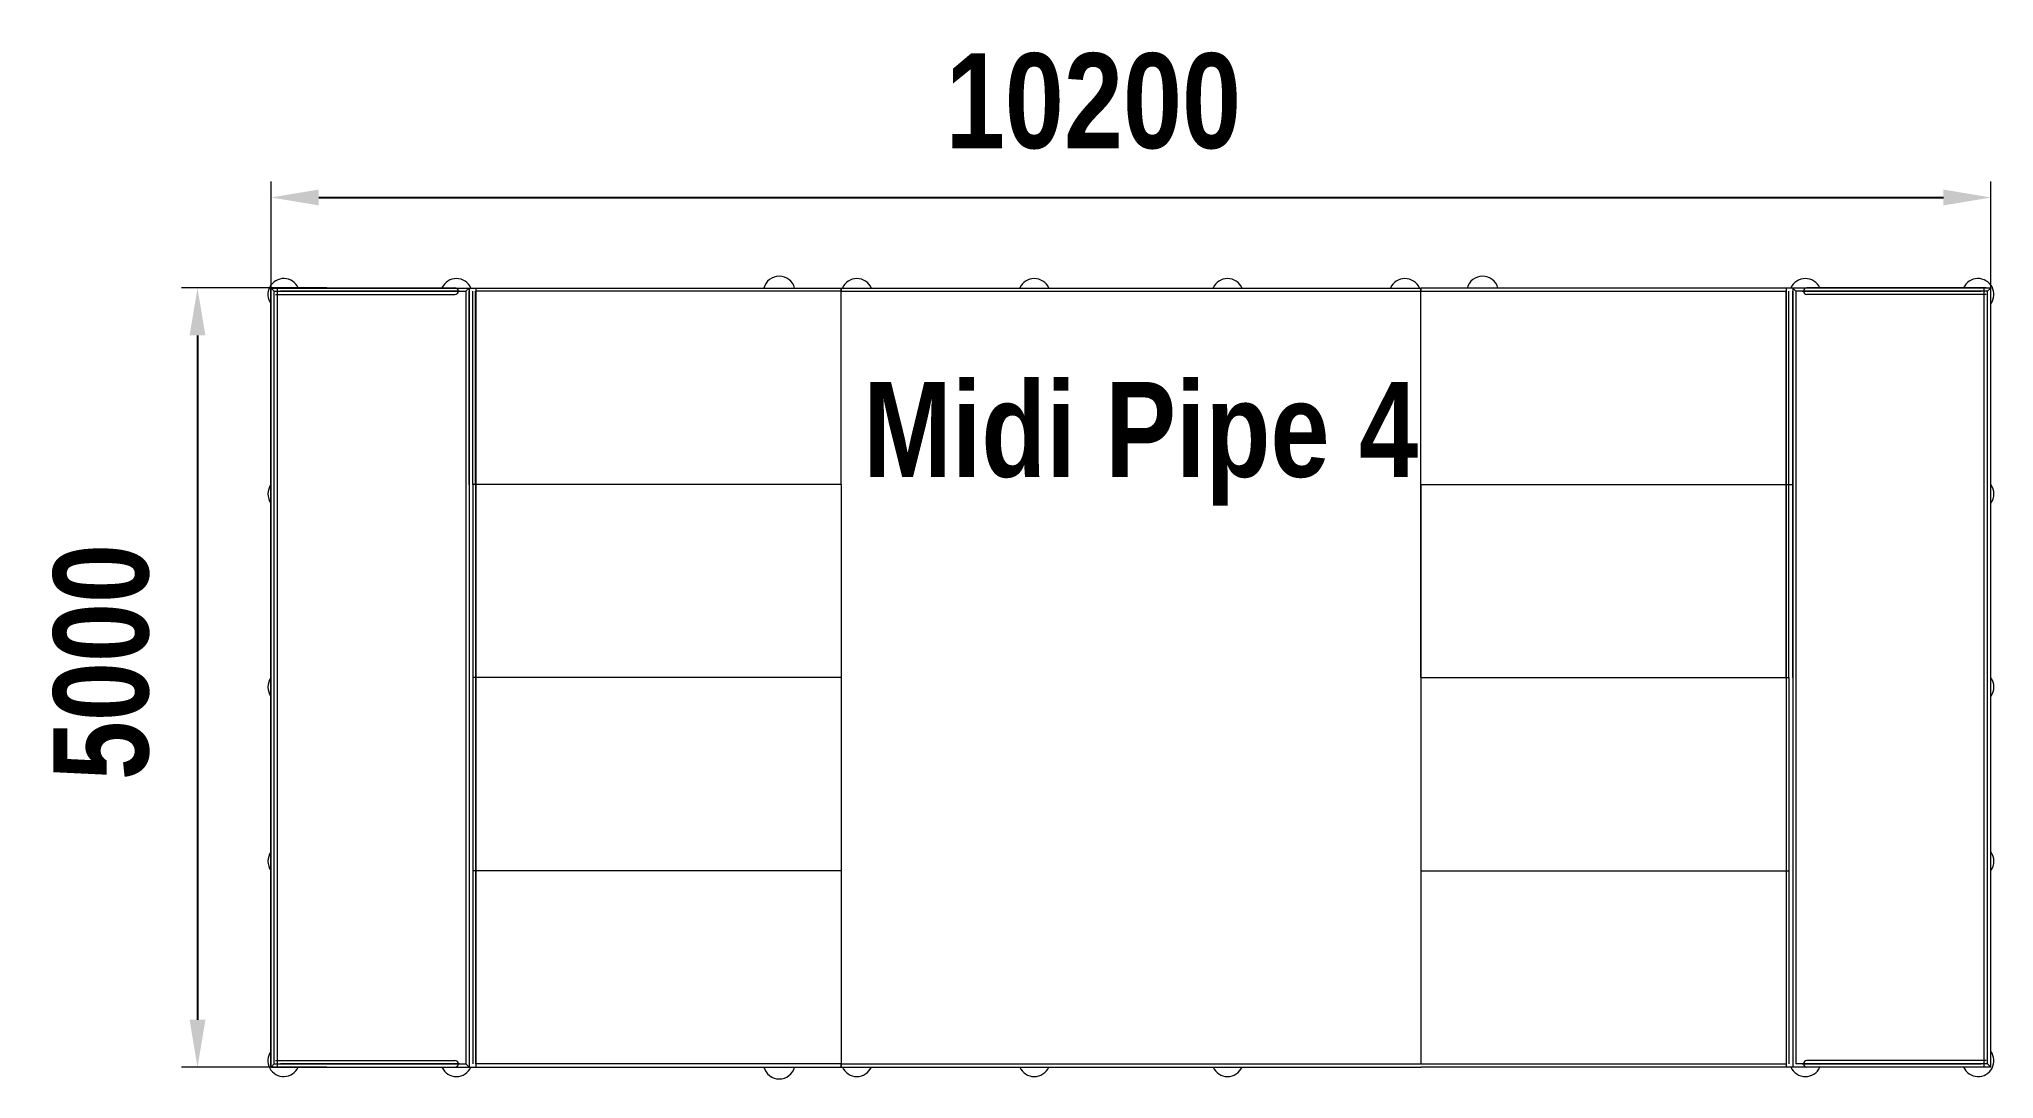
# Model space of a CAD drawing. Header units: millimetres. Extents: x 73654 to 85995, y -239 to 6329.
import ezdxf

# ---------------------------------------------------------------- set-up
doc = ezdxf.new("R2010")
doc.units = ezdxf.units.MM
doc.layers.add('DiKom', color=7, linetype='Continuous')
doc.styles.add('style1', font='arialbd.ttf', dxfattribs={"width": 0.8})
doc.dimstyles.new('1-50', dxfattribs={"dimtxt": 600, "dimasz": 300, "dimexe": 100, "dimexo": 0, "dimgap": 300, "dimtad": 1, "dimtxsty": 'style1', "dimcen": 200, "dimclrd": 7, "dimclre": 7, "dimclrt": 7, "dimadec": 1, "dimazin": 2, "dimtfac": 1, "dimtmove": 0, "dimatfit": 2, "dimfxl": 1, "dimlwd": 25, "dimlwe": 18, "dimarcsym": 0})

# ---------------------------------------------------------------- blocks, each defined once
blk = doc.blocks.new('*D81')
at = {"layer": 'Defpoints', "color": 0, "transparency": 16777216}
for p in [(85976, 5328), (75119, 4256), (85976, 4256)]:
    blk.add_point(p, dxfattribs=at)
at = {"layer": 'DiKom', "color": 7, "lineweight": 18, "transparency": 16777216}
for p, q in [((75119, 4256), (75119, 5428)), ((85976, 4256), (85976, 5428))]:
    blk.add_line(p, q, dxfattribs=at)
at = {"layer": 'DiKom', "color": 7, "lineweight": 25, "transparency": 16777216}
blk.add_line((75419, 5328), (85676, 5328), dxfattribs=at)
at = {"layer": 'DiKom', "color": 7, "transparency": 16777216}
for points in [[(75419, 5378), (75419, 5278), (75119, 5328)], [(85676, 5378), (85676, 5278), (85976, 5328)]]:
    blk.add_solid(points, dxfattribs=at)
at = {"layer": 'DiKom', "color": 7, "transparency": 16777216, "insert": (80310, 5935), "char_height": 600, "attachment_point": 5, "style": 'style1'}
blk.add_mtext('10200', dxfattribs=at)
blk = doc.blocks.new('*D82')
at = {"layer": 'Defpoints', "color": 0, "transparency": 16777216}
for p in [(75470, 4757), (74654, -165), (75470, -165)]:
    blk.add_point(p, dxfattribs=at)
at = {"layer": 'DiKom', "color": 7, "lineweight": 18, "transparency": 16777216}
for p, q in [((75470, 4757), (74554, 4757)), ((75470, -165), (74554, -165))]:
    blk.add_line(p, q, dxfattribs=at)
at = {"layer": 'DiKom', "color": 7, "lineweight": 25, "transparency": 16777216}
blk.add_line((74654, 4457), (74654, 135), dxfattribs=at)
at = {"layer": 'DiKom', "color": 7, "transparency": 16777216}
for points in [[(74604, 4457), (74704, 4457), (74654, 4757)], [(74604, 135), (74704, 135), (74654, -165)]]:
    blk.add_solid(points, dxfattribs=at)
at = {"layer": 'DiKom', "color": 7, "transparency": 16777216, "insert": (74048, 2394), "char_height": 600, "attachment_point": 5, "rotation": 90, "style": 'style1'}
blk.add_mtext('5000', dxfattribs=at)

msp = doc.modelspace()

# ---------------------------------------------------------------- linework, layer by layer
at = {"layer": 'DiKom', "color": 7, "linetype": 'Continuous', "lineweight": 15}
for p, q in [((75117.543, -160.952), (75117.543, 4753.048)), ((75118.543, -163.952), (75118.543, 4756.048)), ((75138.543, 4736.048), (75118.543, 4756.048)), ((75118.543, 4756.048), (76368.543, 4756.048)), ((75120.543, 4756.048), (75156.543, 4756.048)), ((75138.543, 4736.048), (76348.543, 4736.048)), ((75138.543, -143.952), (75138.543, 4736.048)), ((75146.533, 4757.048), (76279.543, 4757.048)), ((75146.533, 4715.048), (76279.543, 4715.048)), ((75159.543, -160.952), (75159.543, 4753.048)), ((76308.543, 4736.048), (75178.543, 4736.048)), ((76348.543, 4736.048), (76368.543, 4756.048)), ((76348.543, 4736.048), (76348.543, -143.952)), ((76368.543, 4756.048), (76368.543, -163.952)), ((76368.543, 4756.048), (78716.624, 4756.048)), ((76368.543, 3516.048), (76368.543, 4736.048)), ((76393.071, 3516.048), (76393.071, 4736.048)), ((78716.624, 4736.048), (76409.602, 4736.048)), ((76409.602, 3516.048), (76409.602, 4736.048)), ((76410.543, 4756.048), (76410.543, -163.952)), ((78716.624, 4756.048), (82376.624, 4756.048)), ((78716.624, 4756.048), (78716.624, 4736.048)), ((78716.624, 4736.048), (78716.624, 4756.048)), ((78716.624, 4736.048), (82376.624, 4736.048)), ((78716.624, 3516.048), (78716.624, 4736.048)), ((78716.624, 3516.048), (78716.624, 4736.048)), ((78716.624, 3516.048), (78716.624, 4736.048)), ((82376.624, 4756.048), (82376.624, 4736.048)), ((82376.624, 4736.048), (82376.624, 4756.048)), ((84724.704, 4756.048), (82376.624, 4756.048)), ((82376.624, 3516.048), (82376.624, 4736.048)), ((82376.624, 3516.048), (82376.624, 4736.048)), ((82376.624, 4736.048), (84683.645, 4736.048)), ((82376.624, 3516.048), (82376.624, 4736.048)), ((84682.704, 4756.048), (84682.704, -163.952)), ((84683.645, 3516.048), (84683.645, 4736.048)), ((84700.176, 3516.048), (84700.176, 4736.048)), ((84724.704, 4756.048), (84724.704, -163.952)), ((84744.704, 4736.048), (84724.704, 4756.048)), ((85974.704, 4756.048), (84724.704, 4756.048)), ((84724.704, 3516.048), (84724.704, 4736.048)), ((85954.704, 4736.048), (84744.704, 4736.048)), ((84744.704, 4736.048), (84744.704, -143.952)), ((84784.704, 4736.048), (85914.704, 4736.048)), ((85946.715, 4757.048), (84813.704, 4757.048)), ((85946.715, 4715.048), (84813.704, 4715.048)), ((85933.704, -160.952), (85933.704, 4753.048)), ((85972.704, 4756.048), (85936.704, 4756.048)), ((85954.704, 4736.048), (85974.704, 4756.048)), ((85954.704, -143.952), (85954.704, 4736.048)), ((85974.704, -163.952), (85974.704, 4756.048)), ((85975.704, -160.952), (85975.704, 4753.048)), ((76368.543, 3516.048), (76368.543, 2296.048)), ((76393.071, 3516.048), (76393.071, 2296.048)), ((78716.624, 3516.048), (76393.071, 3516.048)), ((78716.624, 3516.048), (76393.071, 3516.048)), ((76409.602, 3516.048), (76409.602, 2296.048)), ((78716.624, 3516.048), (78716.624, 2296.048)), ((78716.624, 3516.048), (78716.624, 2296.048)), ((78716.624, 3516.048), (78716.624, 2296.048)), ((82376.624, 3516.048), (82376.624, 2296.048)), ((82376.624, 3516.048), (82376.624, 2296.048)), ((82376.624, 3516.048), (84700.176, 3516.048)), ((82376.624, 2296.048), (82376.624, 3516.048)), ((82376.624, 3516.048), (84700.176, 3516.048)), ((84683.645, 2296.048), (84683.645, 3516.048)), ((84700.176, 3516.048), (84724.704, 3516.048)), ((84700.176, 2296.048), (84700.176, 3516.048)), ((84700.176, 3516.048), (84724.704, 3516.048)), ((84724.704, 2296.048), (84724.704, 3516.048)), ((76368.543, 2296.048), (76368.543, 1076.048)), ((76393.071, 2296.048), (76393.071, 1076.048)), ((78716.624, 2296.048), (76393.071, 2296.048)), ((78716.624, 2296.048), (76393.071, 2296.048)), ((76409.602, 2296.048), (76409.602, 1076.048)), ((78716.624, 2296.048), (78716.624, 1076.048)), ((78716.624, 2296.048), (78716.624, 1076.048)), ((78716.624, 2296.048), (78716.624, 1076.048)), ((82376.624, 2296.048), (82376.624, 1076.048)), ((82376.624, 2296.048), (82376.624, 1076.048)), ((82376.624, 2296.048), (82376.624, 1076.048)), ((82376.624, 2296.048), (84700.176, 2296.048)), ((82376.624, 2296.048), (84700.176, 2296.048)), ((84683.645, 2296.048), (84683.645, 1076.048)), ((84700.176, 2296.048), (84700.176, 1076.048)), ((84724.704, 2296.048), (84724.704, 1076.048)), ((76368.543, 1076.048), (76368.543, -143.952)), ((76393.071, 1076.048), (76393.071, -143.952)), ((78716.624, 1076.048), (76393.071, 1076.048)), ((78716.624, 1076.048), (76393.071, 1076.048)), ((76409.602, 1076.048), (76409.602, -143.952)), ((78716.624, 1076.048), (78716.624, -143.952)), ((78716.624, 1076.048), (78716.624, -143.952)), ((78716.624, 1076.048), (78716.624, -143.952)), ((82376.624, 1076.048), (82376.624, -143.952)), ((82376.624, 1076.048), (82376.624, -143.952)), ((82376.624, 1076.048), (84700.176, 1076.048)), ((82376.624, 1076.048), (82376.624, -143.952)), ((82376.624, 1076.048), (84700.176, 1076.048)), ((84683.645, 1076.048), (84683.645, -143.952)), ((84700.176, 1076.048), (84700.176, -143.952)), ((84724.704, 1076.048), (84724.704, -143.952)), ((75146.533, -122.952), (76279.543, -122.952)), ((85946.715, -122.952), (84813.704, -122.952)), ((75138.543, -143.952), (75118.543, -163.952)), ((75118.543, -163.952), (76368.543, -163.952)), ((75120.543, -163.952), (75156.543, -163.952)), ((75138.543, -143.952), (76348.543, -143.952)), ((75146.533, -164.952), (76279.543, -164.952)), ((76308.543, -143.952), (75178.543, -143.952)), ((76348.543, -143.952), (76368.543, -163.952)), ((76368.543, -163.952), (78716.624, -163.952)), ((78716.624, -143.952), (76409.602, -143.952)), ((78716.624, -143.952), (82376.624, -143.952)), ((78716.624, -163.952), (78716.624, -143.952)), ((78716.624, -143.952), (78716.624, -163.952)), ((78716.624, -163.952), (82376.624, -163.952)), ((82376.624, -143.952), (84683.645, -143.952)), ((84724.704, -163.952), (82376.624, -163.952)), ((85974.704, -163.952), (84724.704, -163.952)), ((85954.704, -143.952), (84744.704, -143.952)), ((84784.704, -143.952), (85914.704, -143.952)), ((85946.715, -164.952), (84813.704, -164.952)), ((85972.704, -163.952), (85936.704, -163.952)), ((85954.704, -143.952), (85974.704, -163.952))]:
    msp.add_line(p, q, dxfattribs=at)
for centre, radius, start, end in [((75198.543, 4716.048), 100, 24.2048348, 215.9040686), ((76288.543, 4716.048), 100, 23.5781785, 155.7951652), ((78326.624, 4731.048), 100, 14.4775122, 165.5224878), ((78816.624, 4716.048), 100, 23.5781785, 156.4218215), ((79936.624, 4716.048), 100, 23.5781785, 156.4218215), ((81156.624, 4716.048), 100, 23.5781785, 156.4218215), ((82276.624, 4716.048), 100, 23.5781785, 156.4218215), ((82766.624, 4731.048), 100, 14.4775122, 165.5224878), ((84804.704, 4716.048), 100, 24.2048348, 156.4218215), ((85894.704, 4716.048), 100, 324.0959314, 155.7951652), ((75120.543, 4753.048), 3, 90, 180), ((76279.543, 4736.048), 21, 0, 90), ((76279.543, 4736.048), 21, 270, 0), ((84813.704, 4736.048), 21, 90, 180), ((84813.704, 4736.048), 21, 180, 270), ((85972.704, 4753.048), 3, 0, 90), ((75198.543, 3456.048), 100, 144.0959314, 215.9040686), ((85894.704, 3456.048), 100, 324.0959314, 35.9040686), ((75198.543, 2236.048), 100, 144.0959314, 215.9040686), ((85894.704, 2236.048), 100, 324.0959314, 35.9040686), ((75198.543, 1136.048), 100, 144.0959314, 215.9040686), ((85894.704, 1136.048), 100, 324.0959314, 35.9040686), ((75198.543, -123.952), 100, 144.0959314, 335.7951652), ((76279.543, -143.952), 21, 0, 90), ((84813.704, -143.952), 21, 90, 180), ((85894.704, -123.952), 100, 204.2048348, 35.9040686), ((75120.543, -160.952), 3, 180, 270), ((76288.543, -123.952), 100, 204.2048348, 336.4218215), ((76279.543, -143.952), 21, 270, 0), ((78326.624, -138.952), 100, 194.4775122, 345.5224878), ((78816.624, -123.952), 100, 203.5781785, 336.4218215), ((79936.624, -123.952), 100, 203.5781785, 336.4218215), ((81156.624, -123.952), 100, 203.5781785, 336.4218215), ((84804.704, -123.952), 100, 203.5781785, 335.7951652), ((84813.704, -143.952), 21, 180, 270), ((85972.704, -160.952), 3, 270, 0)]:
    msp.add_arc(centre, radius, start, end, dxfattribs=at)

# ---------------------------------------------------------------- texts
at = {"layer": 'DiKom', "insert": (78857.653, 4163.252), "char_height": 600, "width": 5758.439, "attachment_point": 1, "style": 'style1'}
msp.add_mtext('Midi Pipe 4', dxfattribs=at)

# ---------------------------------------------------------------- dimensions: what is measured, and where the dimension line sits
at = {"layer": 'DiKom'}
dim = msp.add_linear_dim(base=(85975.704, 5328.452), p1=(75118.543, 4256.052), p2=(85975.704, 4256.052), text='10200', dimstyle='1-50', dxfattribs=at)
dim.commit()
dim.dimension.update_dxf_attribs({"geometry": '*D81', "text_midpoint": (80310.069, 5328.452), "dimtype": 160})
dim = msp.add_linear_dim(base=(74654.025, -164.952), p1=(75470.081, 4757.048), p2=(75470.081, -164.952), angle=90, text='5000', dimstyle='1-50', dxfattribs=at)
dim.commit()
dim.dimension.update_dxf_attribs({"geometry": '*D82', "text_midpoint": (74654.025, 2393.754), "dimtype": 160})

doc.saveas('drawing.dxf')
